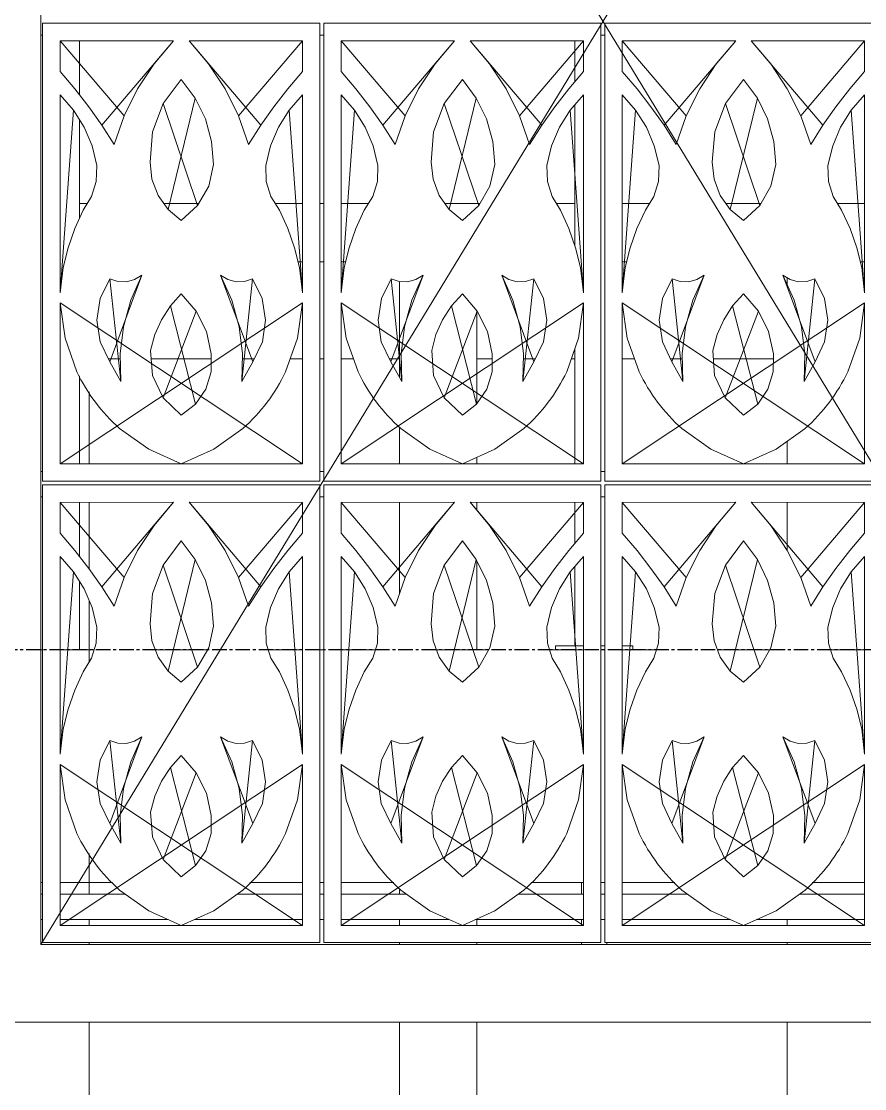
# Model space of a CAD drawing. Header units: millimetres. Extents: x -187664 to 435448, y -313239 to 299894.
# Drawn here: x 55608 to 57783, y -117036 to -114285 of the extents above; entities that cross this region are included whole.
import ezdxf

# ---------------------------------------------------------------- set-up
doc = ezdxf.new("R2010")
doc.units = ezdxf.units.MM
doc.linetypes.add('CENTER', pattern=[2, 1.25, -0.25, 0.25, -0.25])
doc.linetypes.add('XKITLINE00', pattern=[0])
doc.layers.add('000 - EXISTING_BUILDING_MAIN_COLOR_251', color=7, linetype='Continuous')
doc.layers.add('000 - EXISTING_BUILDING_MAIN_COLOR_3', color=7, linetype='Continuous')
doc.layers.add('Part', color=7, linetype='Continuous', lineweight=0)

# ---------------------------------------------------------------- blocks, each defined once
blk = doc.blocks.new('*A12801245')
at = {"layer": 'Part', "color": 7, "linetype": 'XKITLINE00', "lineweight": 0}
for p, q in [((511.858241, 16.348364), (511.858241, 16.492592)), ((511.858241, 12.658387), (511.858241, 13.120392)), ((511.858241, 10.87361), (511.858241, 11.862982)), ((511.858241, 3.138387), (511.858241, 3.258517)), ((511.858241, 2.742546), (511.858241, 2.782517)), ((511.858241, -3.177455), (511.858241, 1.142546))]:
    blk.add_line(p, q, dxfattribs=at)
blk = doc.blocks.new('*A12811246')
at = {"layer": 'Part', "color": 7, "linetype": 'XKITLINE00', "lineweight": 0}
for p, q in [((503.858072, 14.447351), (503.858072, 16.416807)), ((505.458072, 13.900481), (505.458072, 15.81538)), ((503.858072, 12.658387), (503.858072, 13.416723)), ((505.458072, 12.658387), (505.458072, 12.791835)), ((503.858072, 9.973336), (503.858072, 11.862867)), ((505.458072, 11.697813), (505.458072, 11.863154)), ((505.458072, 8.822545), (505.458072, 10.654214)), ((503.858072, 3.778517), (503.858072, 3.896723)), ((503.858072, 3.138387), (503.858072, 3.258517)), ((505.458072, 3.138387), (505.458072, 3.258517)), ((503.858072, 2.742546), (503.858072, 2.782517)), ((505.458072, 2.742546), (505.458072, 2.782517)), ((503.858072, -3.177455), (503.858072, 1.142546)), ((505.458072, -3.177455), (505.458072, 1.142546))]:
    blk.add_line(p, q, dxfattribs=at)
blk = doc.blocks.new('*A12821247')
at = {"layer": 'Part', "color": 7, "linetype": 'XKITLINE00', "lineweight": 0}
for p, q in [((496.457912, 8.82254), (496.497911, 8.82254)), ((496.857919, 8.82254), (497.457888, 8.82254)), ((497.457888, 8.568038), (497.457888, 8.82254)), ((497.457888, 3.778517), (497.457888, 4.618911)), ((497.457888, 3.138387), (497.457888, 3.258517)), ((497.457888, 2.742546), (497.457888, 2.782517)), ((497.457888, -20.634477), (497.457888, 1.142546))]:
    blk.add_line(p, q, dxfattribs=at)
blk = doc.blocks.new('*A13051268')
at = {"layer": 'Part', "color": 7, "linetype": 'XKITLINE00', "lineweight": 0}
for p, q in [((496.457912, 8.822545), (496.497911, 8.822545)), ((496.857919, 8.822545), (497.561047, 8.822545)), ((498.821793, 8.822545), (499.902253, 8.822545)), ((501.154767, 8.822545), (501.857895, 8.822545)), ((502.217911, 8.822545), (502.297911, 8.822545)), ((502.657919, 8.822545), (503.361047, 8.822545)), ((504.621793, 8.822545), (505.702253, 8.822545)), ((506.954767, 8.822545), (507.657895, 8.822545)), ((508.017911, 8.822545), (508.097911, 8.822545)), ((508.457919, 8.822545), (509.161047, 8.822545)), ((510.421793, 8.822545), (511.502253, 8.822545)), ((512.754767, 8.822545), (513.457895, 8.822545)), ((496.457912, 4.022545), (496.497911, 4.022545)), ((496.857919, 4.022545), (497.941614, 4.022545)), ((500.7742, 4.022545), (501.857895, 4.022545)), ((502.217911, 4.022545), (502.297911, 4.022545)), ((502.657919, 4.022545), (503.741614, 4.022545)), ((506.5742, 4.022545), (507.657895, 4.022545)), ((508.017911, 4.022545), (508.097911, 4.022545)), ((508.457919, 4.022545), (509.541614, 4.022545)), ((512.3742, 4.022545), (513.457895, 4.022545))]:
    blk.add_line(p, q, dxfattribs=at)
blk = doc.blocks.new('*A17671720')
at = {"layer": 'Part', "color": 7, "linetype": 'XKITLINE00', "lineweight": 0}
for p, q in [((511.858059, 3.138387), (511.858059, 3.258517)), ((511.858059, 2.742546), (511.858059, 2.782517)), ((511.858059, -3.177455), (511.858059, 1.142546))]:
    blk.add_line(p, q, dxfattribs=at)
blk = doc.blocks.new('*A17691722')
at = {"layer": '000 - EXISTING_BUILDING_MAIN_COLOR_3', "color": 7, "linetype": 'XKITLINE00', "lineweight": 0}
for p, q in [((496.457912, 40.822545), (519.657903, 2.742546)), ((519.657903, 40.822545), (496.457912, 2.742546)), ((496.457912, 2.742546), (496.457912, 40.822545)), ((496.457912, 2.742546), (519.657903, 2.742546)), ((398.857909, 1.142546), (521.257903, 1.142546))]:
    blk.add_line(p, q, dxfattribs=at)
blk = doc.blocks.new('*A17701723')
at = {"layer": 'Part', "color": 7, "linetype": 'XKITLINE00', "lineweight": 0}
for p, q in [((496.457912, 12.498517), (496.497911, 12.498517)), ((502.217911, 12.498517), (502.297911, 12.498517)), ((508.017911, 12.498517), (508.097911, 12.498517)), ((496.457912, 11.978517), (496.497911, 11.978517)), ((502.217911, 11.978517), (502.297911, 11.978517)), ((508.017911, 11.978517), (508.097911, 11.978517))]:
    blk.add_line(p, q, dxfattribs=at)
blk = doc.blocks.new('*A17711724')
at = {"layer": 'Part', "color": 7, "linetype": 'XKITLINE00', "lineweight": 0}
for p, q in [((496.457912, 21.498517), (496.497911, 21.498517)), ((502.217911, 21.498517), (502.297911, 21.498517)), ((508.017911, 21.498517), (508.097911, 21.498517))]:
    blk.add_line(p, q, dxfattribs=at)
blk = doc.blocks.new('*A17741727')
at = {"layer": 'Part', "color": 7, "linetype": 'XKITLINE00', "lineweight": 0}
for p, q in [((496.457912, 3.778517), (496.497911, 3.778517)), ((496.857919, 3.778517), (498.208691, 3.778517)), ((500.507123, 3.778517), (501.857895, 3.778517)), ((502.217911, 3.778517), (502.297911, 3.778517)), ((502.657919, 3.778517), (504.008691, 3.778517)), ((506.307123, 3.778517), (507.657895, 3.778517)), ((508.017911, 3.778517), (508.097911, 3.778517)), ((508.457919, 3.778517), (509.808691, 3.778517)), ((512.107123, 3.778517), (513.457895, 3.778517)), ((496.457912, 3.258517), (496.497911, 3.258517)), ((496.857919, 3.258517), (499.087711, 3.258517)), ((499.628117, 3.258517), (501.857895, 3.258517)), ((502.217911, 3.258517), (502.297911, 3.258517)), ((502.657919, 3.258517), (504.887711, 3.258517)), ((505.428117, 3.258517), (507.657895, 3.258517)), ((508.017911, 3.258517), (508.097911, 3.258517)), ((508.457919, 3.258517), (510.687711, 3.258517)), ((511.228117, 3.258517), (513.457895, 3.258517))]:
    blk.add_line(p, q, dxfattribs=at)
blk = doc.blocks.new('*A17821735')
at = {"layer": 'Part', "color": 7, "linetype": 'XKITLINE00', "lineweight": 0}
for p, q in [((497.257888, 18.022545), (497.41706, 18.022545)), ((498.998975, 18.022545), (499.717723, 18.022545)), ((501.298754, 18.022545), (501.857895, 18.022545)), ((502.217911, 18.022545), (502.297911, 18.022545)), ((502.657919, 18.022545), (503.21706, 18.022545)), ((504.798975, 18.022545), (505.517723, 18.022545)), ((507.098754, 18.022545), (507.477855, 18.022545)), ((508.457919, 18.022545), (509.01706, 18.022545)), ((510.598975, 18.022545), (511.317723, 18.022545)), ((512.898754, 18.022545), (513.457906, 18.022545)), ((501.768041, 16.822545), (501.857895, 16.822545)), ((502.217911, 16.822545), (502.297911, 16.822545)), ((502.657919, 16.822545), (502.747773, 16.822545)), ((508.457919, 16.822545), (508.547773, 16.822545)), ((513.368041, 16.822545), (513.457906, 16.822545))]:
    blk.add_line(p, q, dxfattribs=at)
blk = doc.blocks.new('*A17831736')
at = {"layer": 'Part', "color": 7, "linetype": 'XKITLINE00', "lineweight": 0}
for p, q in [((507.477855, 20.5352), (507.477855, 21.382575)), ((507.477855, 17.162535), (507.477855, 20.060929)), ((507.477855, 12.658387), (507.477855, 15.028372)), ((507.477855, 11.0152), (507.477855, 11.862575)), ((507.477855, 8.902545), (507.477855, 10.540929))]:
    blk.add_line(p, q, dxfattribs=at)
blk = doc.blocks.new('*A17851738')
at = {"layer": 'Part', "color": 7, "linetype": 'XKITLINE00', "lineweight": 0}
for p, q in [((507.0778, 8.902545), (507.657895, 8.902545)), ((507.0778, 8.822545), (507.0778, 8.902545)), ((507.0778, 8.822545), (507.657895, 8.822545)), ((508.017911, 8.902545), (508.097911, 8.902545)), ((508.017911, 8.822545), (508.097911, 8.822545)), ((508.457919, 8.902545), (508.6778, 8.902545)), ((508.457919, 8.822545), (508.6778, 8.822545)), ((508.6778, 8.822545), (508.6778, 8.902545))]:
    blk.add_line(p, q, dxfattribs=at)
blk = doc.blocks.new('*A18821831')
at = {"layer": 'Part', "color": 7, "linetype": 'XKITLINE00', "lineweight": 0}
for p, q in [((497.851866, 14.822545), (498.096596, 14.822545)), ((498.737393, 14.822545), (499.973782, 14.822545)), ((500.619218, 14.822545), (500.863948, 14.822545)), ((501.604797, 14.822545), (501.857895, 14.822545)), ((502.217911, 14.822545), (502.297911, 14.822545)), ((502.657919, 14.822545), (502.911017, 14.822545)), ((503.651866, 14.822545), (503.857937, 14.822545)), ((505.458241, 14.822545), (505.773782, 14.822545)), ((506.419218, 14.822545), (506.663948, 14.822545)), ((507.404797, 14.822545), (507.477855, 14.822545)), ((508.457919, 14.822545), (508.711017, 14.822545)), ((509.451866, 14.822545), (509.696596, 14.822545)), ((510.337393, 14.822545), (511.573782, 14.822545))]:
    blk.add_line(p, q, dxfattribs=at)
blk = doc.blocks.new('*A18831832')
at = {"layer": 'Part', "color": 7, "linetype": 'XKITLINE00', "lineweight": 0}
for p, q in [((503.857937, 14.447591), (503.857937, 16.416811)), ((503.857937, 12.658387), (503.857937, 13.416869)), ((503.857937, 9.972953), (503.857937, 11.862867))]:
    blk.add_line(p, q, dxfattribs=at)
blk = doc.blocks.new('*A18961845')
at = {"layer": 'Part', "color": 7, "linetype": 'XKITLINE00', "lineweight": 0}
for p, q in [((497.457906, 12.658387), (497.457906, 14.138881)), ((497.457906, 10.488857), (497.457906, 11.862695)), ((497.457906, 8.822545), (497.457906, 9.833771))]:
    blk.add_line(p, q, dxfattribs=at)
blk = doc.blocks.new('*A18971846')
at = {"layer": 'Part', "color": 7, "linetype": 'XKITLINE00', "lineweight": 0}
for p, q in [((505.458241, 13.900726), (505.458241, 15.815184)), ((505.458241, 12.658387), (505.458241, 12.79191)), ((505.458241, 11.697613), (505.458241, 11.863154)), ((505.458241, 8.822545), (505.458241, 10.653868))]:
    blk.add_line(p, q, dxfattribs=at)
blk = doc.blocks.new('*A18981847')
at = {"layer": 'Part', "color": 7, "linetype": 'XKITLINE00', "lineweight": 0}
for p, q in [((511.857906, 16.349113), (511.857906, 16.492794)), ((511.857906, 12.658387), (511.857906, 13.120153)), ((511.857906, 10.87412), (511.857906, 11.862982))]:
    blk.add_line(p, q, dxfattribs=at)
blk = doc.blocks.new('*A19071856')
at = {"layer": 'Part', "color": 7, "linetype": 'XKITLINE00', "lineweight": 0}
for p, q in [((507.617855, 3.778517), (507.617855, 4.022545)), ((507.617855, 3.138387), (507.617855, 3.258517)), ((507.617855, 2.742546), (507.617855, 2.782517)), ((508.137855, 2.742546), (508.137855, 2.782517))]:
    blk.add_line(p, q, dxfattribs=at)
blk = doc.blocks.new('*A19081857')
at = {"layer": 'Part', "color": 7, "linetype": 'XKITLINE00', "lineweight": 0}
for p, q in [((497.257888, 20.267144), (497.257888, 21.382638)), ((497.257888, 17.72333), (497.257888, 19.752989)), ((497.257888, 12.658387), (497.257888, 14.469614)), ((497.257888, 10.747144), (497.257888, 11.862638)), ((497.257888, 8.822545), (497.257888, 10.232989)), ((496.457912, 8.822545), (496.497911, 8.822545)), ((496.857919, 8.822545), (497.257888, 8.822545))]:
    blk.add_line(p, q, dxfattribs=at)
blk = doc.blocks.new('*A19101859')
at = {"layer": '000 - EXISTING_BUILDING_MAIN_COLOR_251', "color": 7, "linetype": 'XKITLINE00', "lineweight": 0}
for p, q in [((496.497911, 12.302517), (496.497911, 21.742517)), ((496.497911, 21.742517), (502.217911, 21.742517)), ((502.217911, 21.742517), (502.217911, 12.302517)), ((502.297911, 12.302517), (502.297911, 21.742517)), ((502.297911, 21.742517), (508.017911, 21.742517)), ((508.017911, 21.742517), (508.017911, 12.302517)), ((513.817911, 21.742517), (508.097911, 21.742517)), ((508.097911, 21.742517), (508.097911, 12.302517)), ((496.857919, 21.382523), (499.197671, 21.383195)), ((498.177312, 19.830619), (496.857919, 21.382523)), ((496.857919, 20.745377), (496.857919, 21.382523)), ((499.197671, 21.383195), (497.718825, 19.638561)), ((499.197671, 21.383195), (498.795711, 20.90812)), ((500.996989, 19.638561), (499.518143, 21.383195)), ((499.920103, 20.90812), (499.518143, 21.383195)), ((499.518143, 21.383195), (501.857895, 21.382523)), ((501.857895, 21.382523), (500.538502, 19.830619)), ((501.857895, 21.382523), (501.857895, 20.745377)), ((502.657919, 21.382523), (504.997671, 21.383195)), ((503.977312, 19.830619), (502.657919, 21.382523)), ((502.657919, 20.745377), (502.657919, 21.382523)), ((504.997671, 21.383195), (503.518825, 19.638561)), ((504.997671, 21.383195), (504.595711, 20.90812)), ((506.796989, 19.638561), (505.318143, 21.383195)), ((505.720103, 20.90812), (505.318143, 21.383195)), ((505.318143, 21.383195), (507.657895, 21.382523)), ((507.657895, 21.382523), (506.338502, 19.830619)), ((507.657895, 21.382523), (507.657895, 20.745377)), ((508.457919, 21.382523), (510.797671, 21.383195)), ((509.777312, 19.830619), (508.457919, 21.382523)), ((508.457919, 20.745377), (508.457919, 21.382523)), ((510.797671, 21.383195), (509.318825, 19.638561)), ((510.797671, 21.383195), (510.395711, 20.90812)), ((512.596989, 19.638561), (511.118143, 21.383195)), ((511.520103, 20.90812), (511.118143, 21.383195)), ((511.118143, 21.383195), (513.457895, 21.382523)), ((513.457895, 21.382523), (512.138502, 19.830619)), ((513.457895, 21.382523), (513.457895, 20.745377)), ((497.162219, 20.39014), (496.857919, 20.745377)), ((498.795711, 20.90812), (498.453931, 20.388068)), ((500.261883, 20.388068), (499.920103, 20.90812)), ((501.553595, 20.39014), (501.857895, 20.745377)), ((502.962219, 20.39014), (502.657919, 20.745377)), ((504.595711, 20.90812), (504.253931, 20.388068)), ((506.061883, 20.388068), (505.720103, 20.90812)), ((507.353595, 20.39014), (507.657895, 20.745377)), ((508.762219, 20.39014), (508.457919, 20.745377)), ((510.395711, 20.90812), (510.053931, 20.388068)), ((511.861883, 20.388068), (511.520103, 20.90812)), ((513.153595, 20.39014), (513.457895, 20.745377)), ((498.984028, 20.086175), (499.357895, 20.585694)), ((499.357895, 20.585694), (499.644908, 20.201065)), ((504.784028, 20.086175), (505.157895, 20.585694)), ((505.157895, 20.585694), (505.444908, 20.201065)), ((510.584028, 20.086175), (510.957895, 20.585694)), ((510.957895, 20.585694), (511.244908, 20.201065)), ((496.857919, 20.266434), (496.857919, 16.186434)), ((497.132936, 19.952518), (496.857919, 20.266434)), ((497.449402, 20.020927), (497.162219, 20.39014)), ((498.453931, 20.388068), (498.177312, 19.830619)), ((500.538502, 19.830619), (500.261883, 20.388068)), ((501.553595, 20.39014), (501.266412, 20.020927)), ((501.582878, 19.952518), (501.857895, 20.266434)), ((501.857895, 20.266434), (501.857895, 16.186434)), ((502.657919, 20.266434), (502.657919, 16.186434)), ((502.932936, 19.952518), (502.657919, 20.266434)), ((503.249402, 20.020927), (502.962219, 20.39014)), ((504.253931, 20.388068), (503.977312, 19.830619)), ((506.338502, 19.830619), (506.061883, 20.388068)), ((507.353595, 20.39014), (507.066412, 20.020927)), ((507.382878, 19.952518), (507.657895, 20.266434)), ((507.657895, 20.266434), (507.657895, 16.186434)), ((508.457919, 20.266434), (508.457919, 16.186434)), ((508.732936, 19.952518), (508.457919, 20.266434)), ((509.049402, 20.020927), (508.762219, 20.39014)), ((510.053931, 20.388068), (509.777312, 19.830619)), ((512.138502, 19.830619), (511.861883, 20.388068)), ((513.153595, 20.39014), (512.866412, 20.020927)), ((513.182878, 19.952518), (513.457895, 20.266434)), ((513.457895, 16.186434), (513.457895, 20.266434)), ((498.763857, 19.502377), (498.984028, 20.086175)), ((498.984028, 20.086175), (499.695296, 17.983653)), ((499.644908, 20.201065), (499.084853, 17.901446)), ((499.644908, 20.201065), (499.856162, 19.770151)), ((504.563857, 19.502377), (504.784028, 20.086175)), ((504.784028, 20.086175), (505.495296, 17.983653)), ((505.444908, 20.201065), (504.884853, 17.901446)), ((505.444908, 20.201065), (505.656162, 19.770151)), ((510.363857, 19.502377), (510.584028, 20.086175)), ((510.584028, 20.086175), (511.295296, 17.983653)), ((511.244908, 20.201065), (510.684853, 17.901446)), ((511.244908, 20.201065), (511.456162, 19.770151)), ((497.132936, 19.952518), (496.857919, 16.186434)), ((497.132936, 19.952518), (497.354443, 19.598805)), ((497.718825, 19.638561), (497.449402, 20.020927)), ((498.177312, 19.830619), (497.969888, 19.243897)), ((500.745926, 19.243897), (500.538502, 19.830619)), ((501.266412, 20.020927), (500.996989, 19.638561)), ((501.361371, 19.598805), (501.582878, 19.952518)), ((501.582878, 19.952518), (501.857895, 16.186434)), ((502.932936, 19.952518), (502.657919, 16.186434)), ((502.932936, 19.952518), (503.154443, 19.598805)), ((503.518825, 19.638561), (503.249402, 20.020927)), ((503.977312, 19.830619), (503.769888, 19.243897)), ((506.545926, 19.243897), (506.338502, 19.830619)), ((507.066412, 20.020927), (506.796989, 19.638561)), ((507.161371, 19.598805), (507.382878, 19.952518)), ((507.382878, 19.952518), (507.657895, 16.186434)), ((508.457919, 16.186434), (508.732936, 19.952518)), ((508.732936, 19.952518), (508.954443, 19.598805)), ((509.318825, 19.638561), (509.049402, 20.020927)), ((509.777312, 19.830619), (509.569888, 19.243897)), ((512.345926, 19.243897), (512.138502, 19.830619)), ((512.866412, 20.020927), (512.596989, 19.638561)), ((512.961371, 19.598805), (513.182878, 19.952518)), ((513.182878, 19.952518), (513.457895, 16.186434)), ((497.354443, 19.598805), (497.516785, 19.214328)), ((497.969888, 19.243897), (497.718825, 19.638561)), ((499.856162, 19.770151), (499.984427, 19.307697)), ((500.996989, 19.638561), (500.745926, 19.243897)), ((501.199029, 19.214328), (501.361371, 19.598805)), ((503.154443, 19.598805), (503.316785, 19.214328)), ((503.769888, 19.243897), (503.518825, 19.638561)), ((505.656162, 19.770151), (505.784427, 19.307697)), ((506.796989, 19.638561), (506.545926, 19.243897)), ((506.999029, 19.214328), (507.161371, 19.598805)), ((508.954443, 19.598805), (509.116785, 19.214328)), ((509.569888, 19.243897), (509.318825, 19.638561)), ((511.456162, 19.770151), (511.584427, 19.307697)), ((512.596989, 19.638561), (512.345926, 19.243897)), ((512.799029, 19.214328), (512.961371, 19.598805)), ((498.714758, 18.880376), (498.763857, 19.502377)), ((504.514758, 18.880376), (504.563857, 19.502377)), ((510.314758, 18.880376), (510.363857, 19.502377)), ((497.615815, 18.808901), (497.516785, 19.214328)), ((500.025313, 18.829529), (499.984427, 19.307697)), ((501.099998, 18.808901), (501.199029, 19.214328)), ((503.415815, 18.808901), (503.316785, 19.214328)), ((505.825313, 18.829529), (505.784427, 19.307697)), ((506.899998, 18.808901), (506.999029, 19.214328)), ((509.215815, 18.808901), (509.116785, 19.214328)), ((511.625313, 18.829529), (511.584427, 19.307697)), ((512.699998, 18.808901), (512.799029, 19.214328)), ((497.615815, 18.808901), (497.603508, 18.481042)), ((498.752504, 18.525819), (498.714758, 18.880376)), ((500.025313, 18.829529), (499.924698, 18.381468)), ((501.112306, 18.481042), (501.099998, 18.808901)), ((503.415815, 18.808901), (503.403508, 18.481042)), ((504.552504, 18.525819), (504.514758, 18.880376)), ((505.825313, 18.829529), (505.724698, 18.381468)), ((506.912306, 18.481042), (506.899998, 18.808901)), ((509.215815, 18.808901), (509.203508, 18.481042)), ((510.352504, 18.525819), (510.314758, 18.880376)), ((511.625313, 18.829529), (511.524698, 18.381468)), ((512.712306, 18.481042), (512.699998, 18.808901)), ((498.878596, 18.192297), (498.752504, 18.525819)), ((504.678596, 18.192297), (504.552504, 18.525819)), ((510.478596, 18.192297), (510.352504, 18.525819)), ((497.603508, 18.481042), (497.50734, 18.167363)), ((499.924698, 18.381468), (499.695296, 17.983653)), ((501.208474, 18.167363), (501.112306, 18.481042)), ((503.403508, 18.481042), (503.30734, 18.167363)), ((505.724698, 18.381468), (505.495296, 17.983653)), ((507.008474, 18.167363), (506.912306, 18.481042)), ((509.203508, 18.481042), (509.10734, 18.167363)), ((511.524698, 18.381468), (511.295296, 17.983653)), ((512.808474, 18.167363), (512.712306, 18.481042)), ((497.333773, 17.888944), (497.50734, 18.167363)), ((499.084853, 17.901446), (498.878596, 18.192297)), ((501.382041, 17.888944), (501.208474, 18.167363)), ((503.133773, 17.888944), (503.30734, 18.167363)), ((504.884853, 17.901446), (504.678596, 18.192297)), ((507.182041, 17.888944), (507.008474, 18.167363)), ((508.933773, 17.888944), (509.10734, 18.167363)), ((510.684853, 17.901446), (510.478596, 18.192297)), ((512.982041, 17.888944), (512.808474, 18.167363)), ((497.333773, 17.888944), (497.159609, 17.508841)), ((499.357895, 17.672135), (499.084853, 17.901446)), ((499.695296, 17.983653), (499.357895, 17.672135)), ((501.556205, 17.508841), (501.382041, 17.888944)), ((503.133773, 17.888944), (502.959609, 17.508841)), ((505.157895, 17.672135), (504.884853, 17.901446)), ((505.495296, 17.983653), (505.157895, 17.672135)), ((507.356205, 17.508841), (507.182041, 17.888944)), ((508.933773, 17.888944), (508.759609, 17.508841)), ((510.957895, 17.672135), (510.684853, 17.901446)), ((511.295296, 17.983653), (510.957895, 17.672135)), ((513.156205, 17.508841), (512.982041, 17.888944)), ((497.159609, 17.508841), (497.021038, 17.114367)), ((501.694776, 17.114367), (501.556205, 17.508841)), ((502.959609, 17.508841), (502.821038, 17.114367)), ((507.494776, 17.114367), (507.356205, 17.508841)), ((508.759609, 17.508841), (508.621038, 17.114367)), ((513.294776, 17.114367), (513.156205, 17.508841)), ((497.021038, 17.114367), (496.919228, 16.708848)), ((501.796585, 16.708848), (501.694776, 17.114367)), ((502.821038, 17.114367), (502.719228, 16.708848)), ((507.596585, 16.708848), (507.494776, 17.114367)), ((508.621038, 17.114367), (508.519228, 16.708848)), ((513.396585, 16.708848), (513.294776, 17.114367)), ((496.919228, 16.708848), (496.857919, 16.186434)), ((498.545884, 16.545792), (497.881119, 14.761918)), ((498.545884, 16.545792), (498.31483, 16.029249)), ((498.396155, 16.455593), (498.545884, 16.545792)), ((500.16993, 16.545792), (500.834695, 14.761918)), ((500.400984, 16.029249), (500.16993, 16.545792)), ((500.16993, 16.545792), (500.319659, 16.455593)), ((501.857895, 16.186434), (501.796585, 16.708848)), ((502.719228, 16.708848), (502.657919, 16.186434)), ((504.345884, 16.545792), (503.681119, 14.761918)), ((504.345884, 16.545792), (504.11483, 16.029249)), ((504.196155, 16.455593), (504.345884, 16.545792)), ((505.96993, 16.545792), (506.634695, 14.761918)), ((506.200984, 16.029249), (505.96993, 16.545792)), ((505.96993, 16.545792), (506.119659, 16.455593)), ((507.657895, 16.186434), (507.596585, 16.708848)), ((508.519228, 16.708848), (508.457919, 16.186434)), ((510.145884, 16.545792), (509.481119, 14.761918)), ((510.145884, 16.545792), (509.91483, 16.029249)), ((509.996155, 16.455593), (510.145884, 16.545792)), ((511.76993, 16.545792), (512.434695, 14.761918)), ((512.000984, 16.029249), (511.76993, 16.545792)), ((511.76993, 16.545792), (511.919659, 16.455593)), ((513.457895, 16.186434), (513.396585, 16.708848)), ((497.687051, 16.065111), (497.886307, 16.471741)), ((497.886307, 16.471741), (498.108994, 14.356827)), ((497.886307, 16.471741), (498.05231, 16.41699)), ((498.05231, 16.41699), (498.22702, 16.411456)), ((498.22702, 16.411456), (498.396155, 16.455593)), ((500.319659, 16.455593), (500.488793, 16.411456)), ((500.488793, 16.411456), (500.663504, 16.41699)), ((500.829507, 16.471741), (500.60682, 14.356827)), ((500.663504, 16.41699), (500.829507, 16.471741)), ((500.829507, 16.471741), (501.028763, 16.065111)), ((503.487051, 16.065111), (503.686307, 16.471741)), ((503.686307, 16.471741), (503.908994, 14.356827)), ((503.686307, 16.471741), (503.85231, 16.41699)), ((503.85231, 16.41699), (504.02702, 16.411456)), ((504.02702, 16.411456), (504.196155, 16.455593)), ((506.119659, 16.455593), (506.288793, 16.411456)), ((506.288793, 16.411456), (506.463504, 16.41699)), ((506.629507, 16.471741), (506.40682, 14.356827)), ((506.463504, 16.41699), (506.629507, 16.471741)), ((506.629507, 16.471741), (506.828763, 16.065111)), ((509.287051, 16.065111), (509.486307, 16.471741)), ((509.486307, 16.471741), (509.708994, 14.356827)), ((509.486307, 16.471741), (509.65231, 16.41699)), ((509.65231, 16.41699), (509.82702, 16.411456)), ((509.82702, 16.411456), (509.996155, 16.455593)), ((511.919659, 16.455593), (512.088793, 16.411456)), ((512.088793, 16.411456), (512.263504, 16.41699)), ((512.429507, 16.471741), (512.20682, 14.356827)), ((512.263504, 16.41699), (512.429507, 16.471741)), ((512.429507, 16.471741), (512.628763, 16.065111)), ((499.132818, 15.912025), (499.357895, 16.16272)), ((499.357895, 16.16272), (499.665902, 15.80632)), ((504.932818, 15.912025), (505.157895, 16.16272)), ((505.157895, 16.16272), (505.465902, 15.80632)), ((510.732818, 15.912025), (510.957895, 16.16272)), ((510.957895, 16.16272), (511.265902, 15.80632)), ((501.857895, 12.658387), (496.857919, 15.978957)), ((501.857895, 15.978957), (496.857919, 12.658387)), ((496.857919, 12.658387), (496.857919, 15.978957)), ((496.857919, 15.978957), (496.959356, 15.249821)), ((497.617637, 15.617637), (497.687051, 16.065111)), ((498.31483, 16.029249), (498.163059, 15.484118)), ((498.94957, 15.62931), (499.132818, 15.912025)), ((499.132818, 15.912025), (499.651025, 13.890287)), ((500.552755, 15.484118), (500.400984, 16.029249)), ((501.028763, 16.065111), (501.098177, 15.617637)), ((501.756458, 15.249821), (501.857895, 15.978957)), ((501.857895, 15.978957), (501.857895, 12.658387)), ((507.657895, 12.658387), (502.657919, 15.978957)), ((507.657895, 15.978957), (502.657919, 12.658387)), ((502.657919, 12.658387), (502.657919, 15.978957)), ((502.657919, 15.978957), (502.759356, 15.249821)), ((503.417637, 15.617637), (503.487051, 16.065111)), ((504.11483, 16.029249), (503.963059, 15.484118)), ((504.74957, 15.62931), (504.932818, 15.912025)), ((504.932818, 15.912025), (505.451025, 13.890287)), ((506.352755, 15.484118), (506.200984, 16.029249)), ((506.828763, 16.065111), (506.898177, 15.617637)), ((507.556458, 15.249821), (507.657895, 15.978957)), ((507.657895, 15.978957), (507.657895, 12.658387)), ((513.457895, 12.658387), (508.457919, 15.978957)), ((513.457895, 15.978957), (508.457919, 12.658387)), ((508.457919, 12.658387), (508.457919, 15.978957)), ((508.457919, 15.978957), (508.559356, 15.249821)), ((509.217637, 15.617637), (509.287051, 16.065111)), ((509.91483, 16.029249), (509.763059, 15.484118)), ((510.54957, 15.62931), (510.732818, 15.912025)), ((510.732818, 15.912025), (511.251025, 13.890287)), ((512.152755, 15.484118), (512.000984, 16.029249)), ((512.628763, 16.065111), (512.698177, 15.617637)), ((513.356458, 15.249821), (513.457895, 15.978957)), ((513.457895, 15.978957), (513.457895, 12.658387)), ((498.812631, 15.321487), (498.94957, 15.62931)), ((499.665902, 15.80632), (498.982075, 14.014752)), ((499.665902, 15.80632), (499.87561, 15.384524)), ((504.612631, 15.321487), (504.74957, 15.62931)), ((505.465902, 15.80632), (504.782075, 14.014752)), ((505.465902, 15.80632), (505.67561, 15.384524)), ((510.412631, 15.321487), (510.54957, 15.62931)), ((511.265902, 15.80632), (510.582075, 14.014752)), ((511.265902, 15.80632), (511.47561, 15.384524)), ((497.684335, 15.16975), (497.617637, 15.617637)), ((498.163059, 15.484118), (498.093936, 14.922491)), ((500.621878, 14.922491), (500.552755, 15.484118)), ((501.098177, 15.617637), (501.031479, 15.16975)), ((503.484335, 15.16975), (503.417637, 15.617637)), ((503.963059, 15.484118), (503.893936, 14.922491)), ((506.421878, 14.922491), (506.352755, 15.484118)), ((506.898177, 15.617637), (506.831479, 15.16975)), ((509.284335, 15.16975), (509.217637, 15.617637)), ((509.763059, 15.484118), (509.693936, 14.922491)), ((512.221878, 14.922491), (512.152755, 15.484118)), ((512.698177, 15.617637), (512.631479, 15.16975)), ((496.959356, 15.249821), (497.205602, 14.55607)), ((498.725347, 14.996081), (498.812631, 15.321487)), ((499.87561, 15.384524), (499.973846, 14.92383)), ((501.510212, 14.55607), (501.756458, 15.249821)), ((502.759356, 15.249821), (503.005602, 14.55607)), ((504.525347, 14.996081), (504.612631, 15.321487)), ((505.67561, 15.384524), (505.773846, 14.92383)), ((507.310212, 14.55607), (507.556458, 15.249821)), ((508.559356, 15.249821), (508.805602, 14.55607)), ((510.325347, 14.996081), (510.412631, 15.321487)), ((511.47561, 15.384524), (511.573846, 14.92383)), ((513.110212, 14.55607), (513.356458, 15.249821)), ((497.881119, 14.761918), (497.684335, 15.16975)), ((498.761087, 14.481185), (498.725347, 14.996081)), ((501.031479, 15.16975), (500.834695, 14.761918)), ((503.681119, 14.761918), (503.484335, 15.16975)), ((504.561087, 14.481185), (504.525347, 14.996081)), ((506.831479, 15.16975), (506.634695, 14.761918)), ((509.481119, 14.761918), (509.284335, 15.16975)), ((510.361087, 14.481185), (510.325347, 14.996081)), ((512.631479, 15.16975), (512.434695, 14.761918)), ((498.108994, 14.356827), (497.881119, 14.761918)), ((498.093936, 14.922491), (498.108994, 14.356827)), ((499.97361, 14.551665), (499.973846, 14.92383)), ((500.60682, 14.356827), (500.621878, 14.922491)), ((500.834695, 14.761918), (500.60682, 14.356827)), ((503.908994, 14.356827), (503.681119, 14.761918)), ((503.893936, 14.922491), (503.908994, 14.356827)), ((505.77361, 14.551665), (505.773846, 14.92383)), ((506.40682, 14.356827), (506.421878, 14.922491)), ((506.634695, 14.761918), (506.40682, 14.356827)), ((509.708994, 14.356827), (509.481119, 14.761918)), ((509.693936, 14.922491), (509.708994, 14.356827)), ((511.57361, 14.551665), (511.573846, 14.92383)), ((512.20682, 14.356827), (512.221878, 14.922491)), ((512.434695, 14.761918), (512.20682, 14.356827)), ((499.97361, 14.551665), (499.862653, 14.196425)), ((505.77361, 14.551665), (505.662653, 14.196425)), ((511.57361, 14.551665), (511.462653, 14.196425)), ((498.982075, 14.014752), (498.761087, 14.481185)), ((504.782075, 14.014752), (504.561087, 14.481185)), ((510.582075, 14.014752), (510.361087, 14.481185)), ((499.862653, 14.196425), (499.651025, 13.890287)), ((505.662653, 14.196425), (505.451025, 13.890287)), ((511.462653, 14.196425), (511.251025, 13.890287)), ((499.357895, 13.660981), (498.982075, 14.014752)), ((499.651025, 13.890287), (499.357895, 13.660981)), ((505.157895, 13.660981), (504.782075, 14.014752)), ((505.451025, 13.890287), (505.157895, 13.660981)), ((510.957895, 13.660981), (510.582075, 14.014752)), ((511.251025, 13.890287), (510.957895, 13.660981)), ((498.086609, 13.385891), (498.685244, 12.957448)), ((500.03057, 12.957448), (500.629205, 13.385891)), ((503.886609, 13.385891), (504.485244, 12.957448)), ((505.83057, 12.957448), (506.429205, 13.385891)), ((509.686609, 13.385891), (510.285244, 12.957448)), ((511.63057, 12.957448), (512.229205, 13.385891)), ((498.685244, 12.957448), (499.357919, 12.658387)), ((499.357919, 12.658387), (500.03057, 12.957448)), ((504.485244, 12.957448), (505.157919, 12.658387)), ((505.157919, 12.658387), (505.83057, 12.957448)), ((510.285244, 12.957448), (510.957919, 12.658387)), ((510.957919, 12.658387), (511.63057, 12.957448)), ((501.857895, 12.658387), (496.857919, 12.658387)), ((507.657895, 12.658387), (502.657919, 12.658387)), ((513.457895, 12.658387), (508.457919, 12.658387)), ((502.217911, 12.302517), (496.497911, 12.302517)), ((496.497911, 2.782517), (496.497911, 12.222517)), ((496.497911, 12.222517), (502.217911, 12.222517)), ((502.217911, 12.222517), (502.217911, 2.782517)), ((508.017911, 12.302517), (502.297911, 12.302517)), ((502.297911, 2.782517), (502.297911, 12.222517)), ((502.297911, 12.222517), (508.017911, 12.222517)), ((508.017911, 12.222517), (508.017911, 2.782517)), ((508.097911, 12.302517), (513.817911, 12.302517)), ((513.817911, 12.222517), (508.097911, 12.222517)), ((508.097911, 12.222517), (508.097911, 2.782517)), ((496.857919, 11.862523), (499.197671, 11.863195)), ((498.177312, 10.310619), (496.857919, 11.862523)), ((496.857919, 11.225377), (496.857919, 11.862523)), ((499.197671, 11.863195), (497.718825, 10.118561)), ((499.197671, 11.863195), (498.795711, 11.38812)), ((500.996989, 10.118561), (499.518143, 11.863195)), ((499.920103, 11.38812), (499.518143, 11.863195)), ((499.518143, 11.863195), (501.857895, 11.862523)), ((501.857895, 11.862523), (500.538502, 10.310619)), ((501.857895, 11.862523), (501.857895, 11.225377)), ((502.657919, 11.862523), (504.997671, 11.863195)), ((503.977312, 10.310619), (502.657919, 11.862523)), ((502.657919, 11.225377), (502.657919, 11.862523)), ((504.997671, 11.863195), (503.518825, 10.118561)), ((504.997671, 11.863195), (504.595711, 11.38812)), ((506.796989, 10.118561), (505.318143, 11.863195)), ((505.720103, 11.38812), (505.318143, 11.863195)), ((505.318143, 11.863195), (507.657895, 11.862523)), ((507.657895, 11.862523), (506.338502, 10.310619)), ((507.657895, 11.862523), (507.657895, 11.225377)), ((508.457919, 11.862523), (510.797671, 11.863195)), ((509.777312, 10.310619), (508.457919, 11.862523)), ((508.457919, 11.225377), (508.457919, 11.862523)), ((510.797671, 11.863195), (509.318825, 10.118561)), ((510.797671, 11.863195), (510.395711, 11.38812)), ((512.596989, 10.118561), (511.118143, 11.863195)), ((511.520103, 11.38812), (511.118143, 11.863195)), ((511.118143, 11.863195), (513.457895, 11.862523)), ((513.457895, 11.862523), (512.138502, 10.310619)), ((513.457895, 11.862523), (513.457895, 11.225377)), ((498.795711, 11.38812), (498.453931, 10.868068)), ((500.261883, 10.868068), (499.920103, 11.38812)), ((504.595711, 11.38812), (504.253931, 10.868068)), ((506.061883, 10.868068), (505.720103, 11.38812)), ((510.395711, 11.38812), (510.053931, 10.868068)), ((511.861883, 10.868068), (511.520103, 11.38812)), ((497.162219, 10.87014), (496.857919, 11.225377)), ((498.984028, 10.566175), (499.357895, 11.065694)), ((499.357895, 11.065694), (499.644908, 10.681065)), ((501.553595, 10.87014), (501.857895, 11.225377)), ((502.962219, 10.87014), (502.657919, 11.225377)), ((504.784028, 10.566175), (505.157895, 11.065694)), ((505.157895, 11.065694), (505.444908, 10.681065)), ((507.353595, 10.87014), (507.657895, 11.225377)), ((508.762219, 10.87014), (508.457919, 11.225377)), ((510.584028, 10.566175), (510.957895, 11.065694)), ((510.957895, 11.065694), (511.244908, 10.681065)), ((513.153595, 10.87014), (513.457895, 11.225377)), ((497.449402, 10.500927), (497.162219, 10.87014)), ((498.453931, 10.868068), (498.177312, 10.310619)), ((500.538502, 10.310619), (500.261883, 10.868068)), ((501.553595, 10.87014), (501.266412, 10.500927)), ((503.249402, 10.500927), (502.962219, 10.87014)), ((504.253931, 10.868068), (503.977312, 10.310619)), ((506.338502, 10.310619), (506.061883, 10.868068)), ((507.353595, 10.87014), (507.066412, 10.500927)), ((509.049402, 10.500927), (508.762219, 10.87014)), ((510.053931, 10.868068), (509.777312, 10.310619)), ((512.138502, 10.310619), (511.861883, 10.868068)), ((513.153595, 10.87014), (512.866412, 10.500927)), ((496.857919, 10.746434), (496.857919, 6.666434)), ((497.132936, 10.432518), (496.857919, 10.746434)), ((498.763857, 9.982377), (498.984028, 10.566175)), ((498.984028, 10.566175), (499.695296, 8.463653)), ((499.644908, 10.681065), (499.084853, 8.381446)), ((499.644908, 10.681065), (499.856162, 10.250151)), ((501.582878, 10.432518), (501.857895, 10.746434)), ((501.857895, 10.746434), (501.857895, 6.666434)), ((502.657919, 10.746434), (502.657919, 6.666434)), ((502.932936, 10.432518), (502.657919, 10.746434)), ((504.563857, 9.982377), (504.784028, 10.566175)), ((504.784028, 10.566175), (505.495296, 8.463653)), ((505.444908, 10.681065), (504.884853, 8.381446)), ((505.444908, 10.681065), (505.656162, 10.250151)), ((507.382878, 10.432518), (507.657895, 10.746434)), ((507.657895, 10.746434), (507.657895, 6.666434)), ((508.457919, 10.746434), (508.457919, 6.666434)), ((508.732936, 10.432518), (508.457919, 10.746434)), ((510.363857, 9.982377), (510.584028, 10.566175)), ((510.584028, 10.566175), (511.295296, 8.463653)), ((511.244908, 10.681065), (510.684853, 8.381446)), ((511.244908, 10.681065), (511.456162, 10.250151)), ((513.182878, 10.432518), (513.457895, 10.746434)), ((513.457895, 6.666434), (513.457895, 10.746434)), ((497.132936, 10.432518), (496.857919, 6.666434)), ((497.132936, 10.432518), (497.354443, 10.078805)), ((497.718825, 10.118561), (497.449402, 10.500927)), ((501.266412, 10.500927), (500.996989, 10.118561)), ((501.361371, 10.078805), (501.582878, 10.432518)), ((501.582878, 10.432518), (501.857895, 6.666434)), ((502.932936, 10.432518), (502.657919, 6.666434)), ((502.932936, 10.432518), (503.154443, 10.078805)), ((503.518825, 10.118561), (503.249402, 10.500927)), ((507.066412, 10.500927), (506.796989, 10.118561)), ((507.161371, 10.078805), (507.382878, 10.432518)), ((507.382878, 10.432518), (507.657895, 6.666434)), ((508.457919, 6.666434), (508.732936, 10.432518)), ((508.732936, 10.432518), (508.954443, 10.078805)), ((509.318825, 10.118561), (509.049402, 10.500927)), ((512.866412, 10.500927), (512.596989, 10.118561)), ((512.961371, 10.078805), (513.182878, 10.432518)), ((513.182878, 10.432518), (513.457895, 6.666434)), ((498.177312, 10.310619), (497.969888, 9.723897)), ((499.856162, 10.250151), (499.984427, 9.787697)), ((500.745926, 9.723897), (500.538502, 10.310619)), ((503.977312, 10.310619), (503.769888, 9.723897)), ((505.656162, 10.250151), (505.784427, 9.787697)), ((506.545926, 9.723897), (506.338502, 10.310619)), ((509.777312, 10.310619), (509.569888, 9.723897)), ((511.456162, 10.250151), (511.584427, 9.787697)), ((512.345926, 9.723897), (512.138502, 10.310619)), ((497.354443, 10.078805), (497.516785, 9.694328)), ((497.969888, 9.723897), (497.718825, 10.118561)), ((498.714758, 9.360376), (498.763857, 9.982377)), ((500.996989, 10.118561), (500.745926, 9.723897)), ((501.199029, 9.694328), (501.361371, 10.078805)), ((503.154443, 10.078805), (503.316785, 9.694328)), ((503.769888, 9.723897), (503.518825, 10.118561)), ((504.514758, 9.360376), (504.563857, 9.982377)), ((506.796989, 10.118561), (506.545926, 9.723897)), ((506.999029, 9.694328), (507.161371, 10.078805)), ((508.954443, 10.078805), (509.116785, 9.694328)), ((509.569888, 9.723897), (509.318825, 10.118561)), ((510.314758, 9.360376), (510.363857, 9.982377)), ((512.596989, 10.118561), (512.345926, 9.723897)), ((512.799029, 9.694328), (512.961371, 10.078805)), ((497.615815, 9.288901), (497.516785, 9.694328)), ((500.025313, 9.309529), (499.984427, 9.787697)), ((501.099998, 9.288901), (501.199029, 9.694328)), ((503.415815, 9.288901), (503.316785, 9.694328)), ((505.825313, 9.309529), (505.784427, 9.787697)), ((506.899998, 9.288901), (506.999029, 9.694328)), ((509.215815, 9.288901), (509.116785, 9.694328)), ((511.625313, 9.309529), (511.584427, 9.787697)), ((512.699998, 9.288901), (512.799029, 9.694328)), ((497.615815, 9.288901), (497.603508, 8.961042)), ((498.752504, 9.005819), (498.714758, 9.360376)), ((500.025313, 9.309529), (499.924698, 8.861468)), ((501.112306, 8.961042), (501.099998, 9.288901)), ((503.415815, 9.288901), (503.403508, 8.961042)), ((504.552504, 9.005819), (504.514758, 9.360376)), ((505.825313, 9.309529), (505.724698, 8.861468)), ((506.912306, 8.961042), (506.899998, 9.288901)), ((509.215815, 9.288901), (509.203508, 8.961042)), ((510.352504, 9.005819), (510.314758, 9.360376)), ((511.625313, 9.309529), (511.524698, 8.861468)), ((512.712306, 8.961042), (512.699998, 9.288901)), ((497.603508, 8.961042), (497.50734, 8.647363)), ((498.878596, 8.672297), (498.752504, 9.005819)), ((499.924698, 8.861468), (499.695296, 8.463653)), ((501.208474, 8.647363), (501.112306, 8.961042)), ((503.403508, 8.961042), (503.30734, 8.647363)), ((504.678596, 8.672297), (504.552504, 9.005819)), ((505.724698, 8.861468), (505.495296, 8.463653)), ((507.008474, 8.647363), (506.912306, 8.961042)), ((509.203508, 8.961042), (509.10734, 8.647363)), ((510.478596, 8.672297), (510.352504, 9.005819)), ((511.524698, 8.861468), (511.295296, 8.463653)), ((512.808474, 8.647363), (512.712306, 8.961042)), ((497.333773, 8.368944), (497.50734, 8.647363)), ((499.084853, 8.381446), (498.878596, 8.672297)), ((501.382041, 8.368944), (501.208474, 8.647363)), ((503.133773, 8.368944), (503.30734, 8.647363)), ((504.884853, 8.381446), (504.678596, 8.672297)), ((507.182041, 8.368944), (507.008474, 8.647363)), ((508.933773, 8.368944), (509.10734, 8.647363)), ((510.684853, 8.381446), (510.478596, 8.672297)), ((512.982041, 8.368944), (512.808474, 8.647363)), ((497.333773, 8.368944), (497.159609, 7.988841)), ((499.357895, 8.152135), (499.084853, 8.381446)), ((499.695296, 8.463653), (499.357895, 8.152135)), ((501.556205, 7.988841), (501.382041, 8.368944)), ((503.133773, 8.368944), (502.959609, 7.988841)), ((505.157895, 8.152135), (504.884853, 8.381446)), ((505.495296, 8.463653), (505.157895, 8.152135)), ((507.356205, 7.988841), (507.182041, 8.368944)), ((508.933773, 8.368944), (508.759609, 7.988841)), ((510.957895, 8.152135), (510.684853, 8.381446)), ((511.295296, 8.463653), (510.957895, 8.152135)), ((513.156205, 7.988841), (512.982041, 8.368944)), ((497.159609, 7.988841), (497.021038, 7.594367)), ((501.694776, 7.594367), (501.556205, 7.988841)), ((502.959609, 7.988841), (502.821038, 7.594367)), ((507.494776, 7.594367), (507.356205, 7.988841)), ((508.759609, 7.988841), (508.621038, 7.594367)), ((513.294776, 7.594367), (513.156205, 7.988841)), ((497.021038, 7.594367), (496.919228, 7.188848)), ((501.796585, 7.188848), (501.694776, 7.594367)), ((502.821038, 7.594367), (502.719228, 7.188848)), ((507.596585, 7.188848), (507.494776, 7.594367)), ((508.621038, 7.594367), (508.519228, 7.188848)), ((513.396585, 7.188848), (513.294776, 7.594367)), ((496.919228, 7.188848), (496.857919, 6.666434)), ((501.857895, 6.666434), (501.796585, 7.188848)), ((502.719228, 7.188848), (502.657919, 6.666434)), ((507.657895, 6.666434), (507.596585, 7.188848)), ((508.519228, 7.188848), (508.457919, 6.666434)), ((513.457895, 6.666434), (513.396585, 7.188848)), ((497.687051, 6.545111), (497.886307, 6.951741)), ((498.545884, 7.025792), (497.881119, 5.241918)), ((497.886307, 6.951741), (498.108994, 4.836827)), ((497.886307, 6.951741), (498.05231, 6.89699)), ((498.05231, 6.89699), (498.22702, 6.891456)), ((498.22702, 6.891456), (498.396155, 6.935593)), ((498.545884, 7.025792), (498.31483, 6.509249)), ((498.396155, 6.935593), (498.545884, 7.025792)), ((500.16993, 7.025792), (500.834695, 5.241918)), ((500.400984, 6.509249), (500.16993, 7.025792)), ((500.16993, 7.025792), (500.319659, 6.935593)), ((500.319659, 6.935593), (500.488793, 6.891456)), ((500.488793, 6.891456), (500.663504, 6.89699)), ((500.829507, 6.951741), (500.60682, 4.836827)), ((500.663504, 6.89699), (500.829507, 6.951741)), ((500.829507, 6.951741), (501.028763, 6.545111)), ((503.487051, 6.545111), (503.686307, 6.951741)), ((504.345884, 7.025792), (503.681119, 5.241918)), ((503.686307, 6.951741), (503.908994, 4.836827)), ((503.686307, 6.951741), (503.85231, 6.89699)), ((503.85231, 6.89699), (504.02702, 6.891456)), ((504.02702, 6.891456), (504.196155, 6.935593)), ((504.345884, 7.025792), (504.11483, 6.509249)), ((504.196155, 6.935593), (504.345884, 7.025792)), ((505.96993, 7.025792), (506.634695, 5.241918)), ((506.200984, 6.509249), (505.96993, 7.025792)), ((505.96993, 7.025792), (506.119659, 6.935593)), ((506.119659, 6.935593), (506.288793, 6.891456)), ((506.288793, 6.891456), (506.463504, 6.89699)), ((506.629507, 6.951741), (506.40682, 4.836827)), ((506.463504, 6.89699), (506.629507, 6.951741)), ((506.629507, 6.951741), (506.828763, 6.545111)), ((509.287051, 6.545111), (509.486307, 6.951741)), ((510.145884, 7.025792), (509.481119, 5.241918)), ((509.486307, 6.951741), (509.708994, 4.836827)), ((509.486307, 6.951741), (509.65231, 6.89699)), ((509.65231, 6.89699), (509.82702, 6.891456)), ((509.82702, 6.891456), (509.996155, 6.935593)), ((510.145884, 7.025792), (509.91483, 6.509249)), ((509.996155, 6.935593), (510.145884, 7.025792)), ((511.76993, 7.025792), (512.434695, 5.241918)), ((512.000984, 6.509249), (511.76993, 7.025792)), ((511.76993, 7.025792), (511.919659, 6.935593)), ((511.919659, 6.935593), (512.088793, 6.891456)), ((512.088793, 6.891456), (512.263504, 6.89699)), ((512.429507, 6.951741), (512.20682, 4.836827)), ((512.263504, 6.89699), (512.429507, 6.951741)), ((512.429507, 6.951741), (512.628763, 6.545111)), ((499.132818, 6.392025), (499.357895, 6.64272)), ((499.357895, 6.64272), (499.665902, 6.28632)), ((504.932818, 6.392025), (505.157895, 6.64272)), ((505.157895, 6.64272), (505.465902, 6.28632)), ((510.732818, 6.392025), (510.957895, 6.64272)), ((510.957895, 6.64272), (511.265902, 6.28632)), ((501.857895, 3.138387), (496.857919, 6.458957)), ((501.857895, 6.458957), (496.857919, 3.138387)), ((496.857919, 3.138387), (496.857919, 6.458957)), ((496.857919, 6.458957), (496.959356, 5.729821)), ((497.617637, 6.097637), (497.687051, 6.545111)), ((498.31483, 6.509249), (498.163059, 5.964118)), ((498.94957, 6.10931), (499.132818, 6.392025)), ((499.132818, 6.392025), (499.651025, 4.370287)), ((500.552755, 5.964118), (500.400984, 6.509249)), ((501.028763, 6.545111), (501.098177, 6.097637)), ((501.756458, 5.729821), (501.857895, 6.458957)), ((501.857895, 6.458957), (501.857895, 3.138387)), ((507.657895, 3.138387), (502.657919, 6.458957)), ((507.657895, 6.458957), (502.657919, 3.138387)), ((502.657919, 3.138387), (502.657919, 6.458957)), ((502.657919, 6.458957), (502.759356, 5.729821)), ((503.417637, 6.097637), (503.487051, 6.545111)), ((504.11483, 6.509249), (503.963059, 5.964118)), ((504.74957, 6.10931), (504.932818, 6.392025)), ((504.932818, 6.392025), (505.451025, 4.370287)), ((506.352755, 5.964118), (506.200984, 6.509249)), ((506.828763, 6.545111), (506.898177, 6.097637)), ((507.556458, 5.729821), (507.657895, 6.458957)), ((507.657895, 6.458957), (507.657895, 3.138387)), ((513.457895, 3.138387), (508.457919, 6.458957)), ((513.457895, 6.458957), (508.457919, 3.138387)), ((508.457919, 3.138387), (508.457919, 6.458957)), ((508.457919, 6.458957), (508.559356, 5.729821)), ((509.217637, 6.097637), (509.287051, 6.545111)), ((509.91483, 6.509249), (509.763059, 5.964118)), ((510.54957, 6.10931), (510.732818, 6.392025)), ((510.732818, 6.392025), (511.251025, 4.370287)), ((512.152755, 5.964118), (512.000984, 6.509249)), ((512.628763, 6.545111), (512.698177, 6.097637)), ((513.356458, 5.729821), (513.457895, 6.458957)), ((513.457895, 6.458957), (513.457895, 3.138387)), ((499.665902, 6.28632), (498.982075, 4.494752)), ((499.665902, 6.28632), (499.87561, 5.864524)), ((505.465902, 6.28632), (504.782075, 4.494752)), ((505.465902, 6.28632), (505.67561, 5.864524)), ((511.265902, 6.28632), (510.582075, 4.494752)), ((511.265902, 6.28632), (511.47561, 5.864524)), ((497.684335, 5.64975), (497.617637, 6.097637)), ((498.163059, 5.964118), (498.093936, 5.402491)), ((498.812631, 5.801487), (498.94957, 6.10931)), ((500.621878, 5.402491), (500.552755, 5.964118)), ((501.098177, 6.097637), (501.031479, 5.64975)), ((503.484335, 5.64975), (503.417637, 6.097637)), ((503.963059, 5.964118), (503.893936, 5.402491)), ((504.612631, 5.801487), (504.74957, 6.10931)), ((506.421878, 5.402491), (506.352755, 5.964118)), ((506.898177, 6.097637), (506.831479, 5.64975)), ((509.284335, 5.64975), (509.217637, 6.097637)), ((509.763059, 5.964118), (509.693936, 5.402491)), ((510.412631, 5.801487), (510.54957, 6.10931)), ((512.221878, 5.402491), (512.152755, 5.964118)), ((512.698177, 6.097637), (512.631479, 5.64975)), ((496.959356, 5.729821), (497.205602, 5.03607)), ((498.725347, 5.476081), (498.812631, 5.801487)), ((499.87561, 5.864524), (499.973846, 5.40383)), ((501.510212, 5.03607), (501.756458, 5.729821)), ((502.759356, 5.729821), (503.005602, 5.03607)), ((504.525347, 5.476081), (504.612631, 5.801487)), ((505.67561, 5.864524), (505.773846, 5.40383)), ((507.310212, 5.03607), (507.556458, 5.729821)), ((508.559356, 5.729821), (508.805602, 5.03607)), ((510.325347, 5.476081), (510.412631, 5.801487)), ((511.47561, 5.864524), (511.573846, 5.40383)), ((513.110212, 5.03607), (513.356458, 5.729821)), ((497.881119, 5.241918), (497.684335, 5.64975)), ((501.031479, 5.64975), (500.834695, 5.241918)), ((503.681119, 5.241918), (503.484335, 5.64975)), ((506.831479, 5.64975), (506.634695, 5.241918)), ((509.481119, 5.241918), (509.284335, 5.64975)), ((512.631479, 5.64975), (512.434695, 5.241918)), ((498.093936, 5.402491), (498.108994, 4.836827)), ((498.761087, 4.961185), (498.725347, 5.476081)), ((499.97361, 5.031665), (499.973846, 5.40383)), ((500.60682, 4.836827), (500.621878, 5.402491)), ((503.893936, 5.402491), (503.908994, 4.836827)), ((504.561087, 4.961185), (504.525347, 5.476081)), ((505.77361, 5.031665), (505.773846, 5.40383)), ((506.40682, 4.836827), (506.421878, 5.402491)), ((509.693936, 5.402491), (509.708994, 4.836827)), ((510.361087, 4.961185), (510.325347, 5.476081)), ((511.57361, 5.031665), (511.573846, 5.40383)), ((512.20682, 4.836827), (512.221878, 5.402491)), ((498.108994, 4.836827), (497.881119, 5.241918)), ((500.834695, 5.241918), (500.60682, 4.836827)), ((503.908994, 4.836827), (503.681119, 5.241918)), ((506.634695, 5.241918), (506.40682, 4.836827)), ((509.708994, 4.836827), (509.481119, 5.241918)), ((512.434695, 5.241918), (512.20682, 4.836827)), ((498.982075, 4.494752), (498.761087, 4.961185)), ((499.97361, 5.031665), (499.862653, 4.676425)), ((504.782075, 4.494752), (504.561087, 4.961185)), ((505.77361, 5.031665), (505.662653, 4.676425)), ((510.582075, 4.494752), (510.361087, 4.961185)), ((511.57361, 5.031665), (511.462653, 4.676425)), ((499.862653, 4.676425), (499.651025, 4.370287)), ((505.662653, 4.676425), (505.451025, 4.370287)), ((511.462653, 4.676425), (511.251025, 4.370287)), ((499.357895, 4.140981), (498.982075, 4.494752)), ((505.157895, 4.140981), (504.782075, 4.494752)), ((510.957895, 4.140981), (510.582075, 4.494752)), ((499.651025, 4.370287), (499.357895, 4.140981)), ((505.451025, 4.370287), (505.157895, 4.140981)), ((511.251025, 4.370287), (510.957895, 4.140981)), ((498.086609, 3.865891), (498.685244, 3.437448)), ((500.03057, 3.437448), (500.629205, 3.865891)), ((503.886609, 3.865891), (504.485244, 3.437448)), ((505.83057, 3.437448), (506.429205, 3.865891)), ((509.686609, 3.865891), (510.285244, 3.437448)), ((511.63057, 3.437448), (512.229205, 3.865891)), ((498.685244, 3.437448), (499.357919, 3.138387)), ((499.357919, 3.138387), (500.03057, 3.437448)), ((504.485244, 3.437448), (505.157919, 3.138387)), ((505.157919, 3.138387), (505.83057, 3.437448)), ((510.285244, 3.437448), (510.957919, 3.138387)), ((510.957919, 3.138387), (511.63057, 3.437448)), ((501.857895, 3.138387), (496.857919, 3.138387)), ((507.657895, 3.138387), (502.657919, 3.138387)), ((513.457895, 3.138387), (508.457919, 3.138387)), ((502.217911, 2.782517), (496.497911, 2.782517)), ((508.017911, 2.782517), (502.297911, 2.782517)), ((508.097911, 2.782517), (513.817911, 2.782517))]:
    blk.add_line(p, q, dxfattribs=at)
for centre, start, end in [((500.490858, 16.112746), 205.353329, 228.597597), ((498.224956, 16.112746), 311.402403, 334.646671), ((506.290858, 16.112746), 205.353329, 228.597597), ((504.024956, 16.112746), 311.402403, 334.646671), ((512.090858, 16.112746), 205.353329, 228.597597), ((509.824956, 16.112746), 311.402403, 334.646671), ((500.490858, 6.592746), 205.353329, 228.597597), ((498.224956, 6.592746), 311.402403, 334.646671), ((506.290858, 6.592746), 205.353329, 228.597597), ((504.024956, 6.592746), 311.402403, 334.646671), ((512.090858, 6.592746), 205.353329, 228.597597), ((509.824956, 6.592746), 311.402403, 334.646671)]:
    blk.add_arc(centre, 3.635402, start, end, dxfattribs=at)

msp = doc.modelspace()

# ---------------------------------------------------------------- linework, layer by layer
at = {"color": 7, "linetype": 'CENTER', "ltscale": 30}
msp.add_line((59557.502, -115904.988), (24877.449, -115904.988), dxfattribs=at)

# ---------------------------------------------------------------- block references
at = {"color": 7, "lineweight": 0, "xscale": 125, "yscale": 125, "zscale": 125}
for name in ['*A17691722', '*A19101859', '*A19081857', '*A17831736', '*A17711724', '*A17821735', '*A18831832', '*A12811246', '*A18981847', '*A12801245', '*A18971846', '*A18821831', '*A18961845', '*A17701723', '*A13051268', '*A12821247', '*A17851738', '*A19071856', '*A17741727', '*A17671720']:
    msp.add_blockref(name, (-6399.467, -117007.807), dxfattribs=at)

doc.saveas('drawing.dxf')
